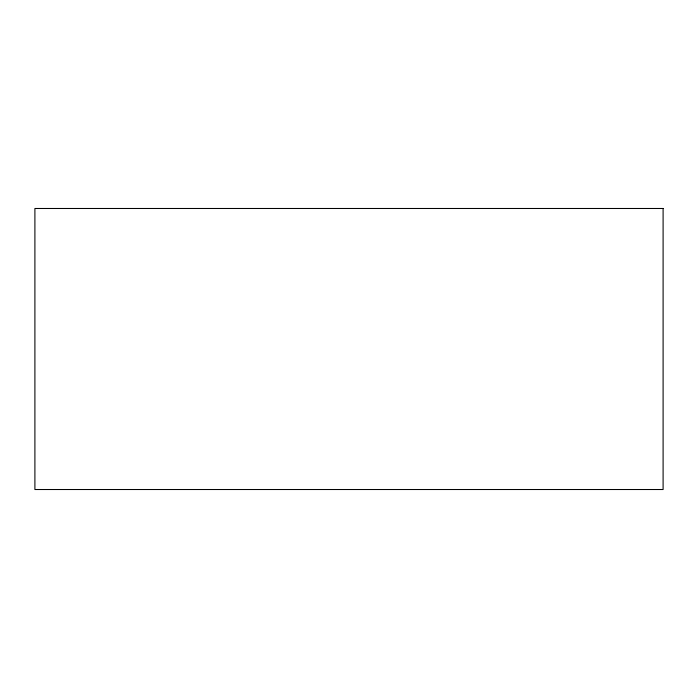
<?xml version="1.0" encoding="UTF-8"?>
<svg xmlns="http://www.w3.org/2000/svg" width="698" height="698" viewBox="0 0 698 698"><rect width="100%" height="100%" fill="white"/><g stroke="black" fill="none" stroke-linecap="round" stroke-linejoin="round"><path stroke-width="1.05" d="M663.1 208.484L34.9 208.484L34.9 489.516L663.1 489.516L663.1 208.484"/></g></svg>
